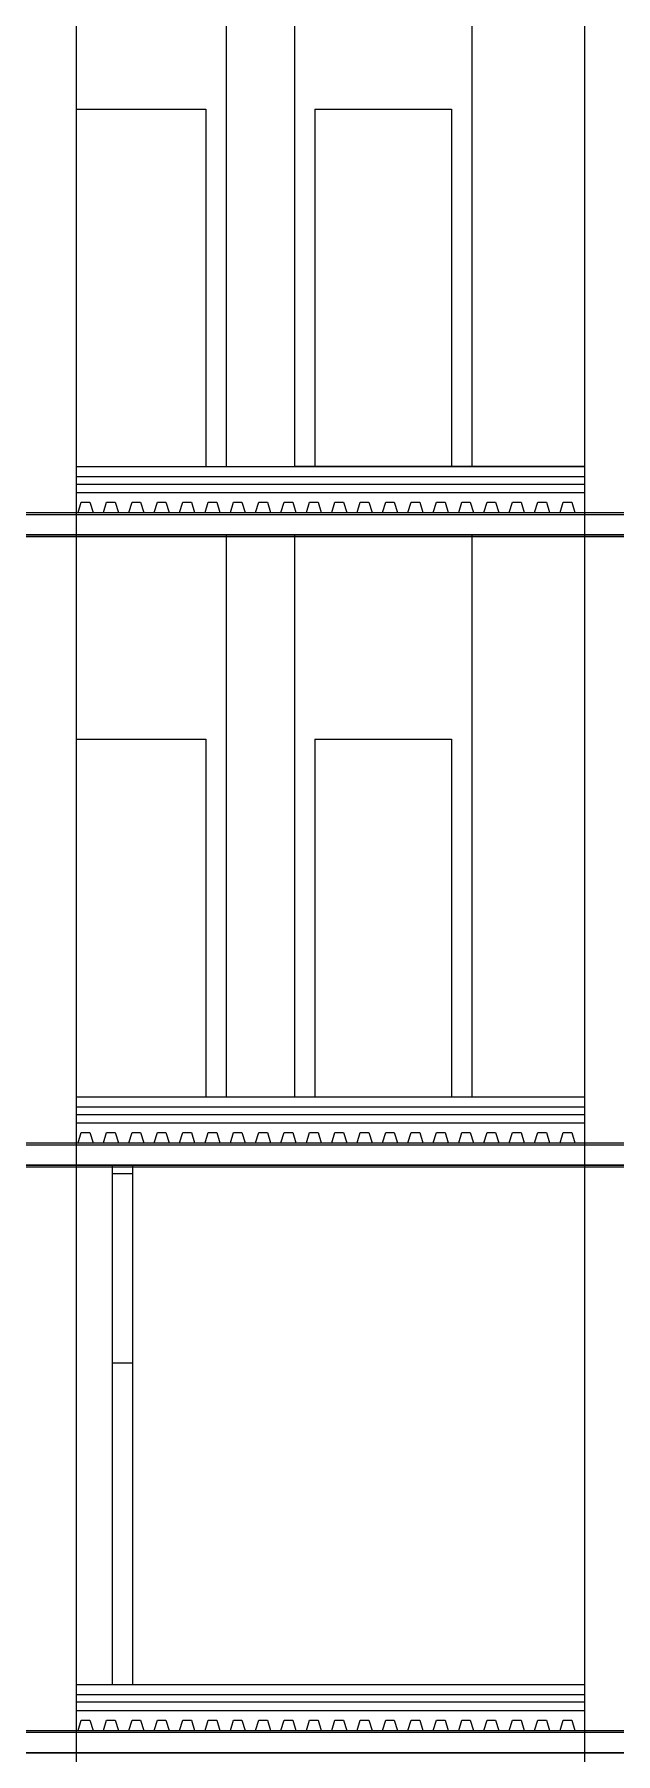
# Model space of a CAD drawing. Header units: millimetres. Extents: x 2459 to 3981, y 1231 to 4850.
# Drawn here: x 3819.19 to 3822.6, y 1240.46 to 1250.55 of the extents above; entities that cross this region are included whole.
import ezdxf

# ---------------------------------------------------------------- set-up
doc = ezdxf.new("R2010")
doc.units = ezdxf.units.MM

msp = doc.modelspace()

# ---------------------------------------------------------------- linework, layer by layer
at = {"linetype": 'Continuous', "lineweight": -3, "ltscale": 0.01}
for p, q in [((3819.434815, 1255.615233), (3819.434815, 1239.61719)), ((3822.414815, 1255.615109), (3822.414815, 1239.61719)), ((3815.954815, 1247.745233), (3822.414815, 1247.745233)), ((3815.954815, 1247.735233), (3832.254815, 1247.735233)), ((3822.469815, 1247.745233), (3832.254815, 1247.745233)), ((3815.954815, 1247.605233), (3832.254815, 1247.605233)), ((3815.954815, 1244.044923), (3822.414815, 1244.044923)), ((3815.954815, 1244.034923), (3832.254815, 1244.034923)), ((3822.469815, 1244.044923), (3832.254815, 1244.044923)), ((3815.954815, 1243.904923), (3832.254815, 1243.904923)), ((3815.954815, 1240.595233), (3822.414815, 1240.595233)), ((3815.954815, 1240.585233), (3832.254815, 1240.585233)), ((3822.469815, 1240.595233), (3832.254815, 1240.595233))]:
    msp.add_line(p, q, dxfattribs=at)
at = {"ltscale": 0.01}
for p, q in [((3820.314815, 1251.415233), (3820.314815, 1248.013062)), ((3820.714815, 1251.415233), (3820.714815, 1248.013062)), ((3821.754815, 1251.415233), (3821.754815, 1248.013062)), ((3819.434815, 1250.113062), (3820.194815, 1250.113062)), ((3820.194815, 1250.113062), (3820.194815, 1248.013062)), ((3820.834815, 1250.113062), (3820.834815, 1248.013062)), ((3820.834815, 1250.113062), (3821.634815, 1250.113062)), ((3821.634815, 1250.113062), (3821.634815, 1248.013062)), ((3819.434815, 1248.015233), (3822.414815, 1248.015233)), ((3819.434815, 1248.015233), (3822.414815, 1248.015233)), ((3819.434815, 1248.015233), (3822.414815, 1248.015233)), ((3819.434815, 1248.015233), (3822.414815, 1248.015233)), ((3822.414815, 1248.015233), (3820.714815, 1248.015233)), ((3832.254815, 1247.615233), (3815.954815, 1247.615233)), ((3816.354815, 1247.615233), (3822.744815, 1247.615233)), ((3819.274815, 1247.615233), (3824.044815, 1247.615233)), ((3820.314815, 1247.615233), (3820.314815, 1244.315233)), ((3820.714815, 1247.615233), (3820.714815, 1244.315233)), ((3821.754815, 1247.615233), (3821.754815, 1244.315233)), ((3819.434815, 1246.415233), (3820.194815, 1246.415233)), ((3820.194815, 1246.415233), (3820.194815, 1244.315233)), ((3820.834815, 1246.415233), (3820.834815, 1244.315233)), ((3820.834815, 1246.415233), (3821.634815, 1246.415233)), ((3821.634815, 1246.415233), (3821.634815, 1244.315233)), ((3821.754815, 1244.315233), (3822.414815, 1244.315859)), ((3819.434815, 1244.314923), (3822.414815, 1244.314923)), ((3819.434815, 1244.314923), (3822.414815, 1244.314923)), ((3819.434815, 1244.314923), (3822.414815, 1244.314923)), ((3819.434815, 1244.314923), (3822.414815, 1244.314923)), ((3819.434815, 1244.314923), (3822.414815, 1244.314923)), ((3832.254815, 1243.914923), (3815.954815, 1243.914923)), ((3832.254815, 1243.914923), (3815.954815, 1243.914923)), ((3816.354815, 1243.914923), (3822.744815, 1243.914923)), ((3819.644815, 1243.915233), (3819.644815, 1240.865233)), ((3819.764815, 1243.915233), (3819.764815, 1240.865233)), ((3819.434815, 1240.865233), (3822.414815, 1240.865233)), ((3819.434815, 1240.865233), (3822.414815, 1240.865233)), ((3832.254815, 1240.465233), (3815.954815, 1240.465233))]:
    msp.add_line(p, q, dxfattribs=at)
for p, q in [((3819.434815, 1247.957418), (3820.370461, 1247.957418)), ((3820.370461, 1247.957418), (3821.70901, 1247.957418)), ((3821.70901, 1247.957418), (3822.414815, 1247.957418)), ((3819.434815, 1247.913375), (3820.370461, 1247.913375)), ((3819.434815, 1247.863225), (3820.370461, 1247.863225)), ((3820.370461, 1247.913375), (3821.70901, 1247.913375)), ((3820.370461, 1247.863225), (3821.70901, 1247.863225)), ((3821.70901, 1247.913375), (3822.414815, 1247.913375)), ((3821.70901, 1247.863225), (3822.414815, 1247.863225)), ((3816.354815, 1247.615233), (3832.254815, 1247.615233)), ((3816.354815, 1247.615233), (3832.254815, 1247.615233)), ((3819.434815, 1244.257108), (3820.370461, 1244.257108)), ((3820.370461, 1244.257108), (3821.70901, 1244.257108)), ((3821.70901, 1244.257108), (3822.414815, 1244.257108)), ((3819.434815, 1244.213064), (3820.370461, 1244.213064)), ((3819.434815, 1244.162915), (3820.370461, 1244.162915)), ((3820.370461, 1244.213064), (3821.70901, 1244.213064)), ((3820.370461, 1244.162915), (3821.70901, 1244.162915)), ((3821.70901, 1244.213064), (3822.414815, 1244.213064)), ((3821.70901, 1244.162915), (3822.414815, 1244.162915)), ((3816.354815, 1243.914923), (3832.254815, 1243.914923)), ((3816.354815, 1243.914923), (3832.254815, 1243.914923)), ((3819.434815, 1240.807418), (3820.370461, 1240.807418)), ((3820.370461, 1240.807418), (3821.70901, 1240.807418)), ((3821.70901, 1240.807418), (3822.414815, 1240.807418)), ((3819.434815, 1240.763375), (3820.370461, 1240.763375)), ((3819.434815, 1240.713225), (3820.370461, 1240.713225)), ((3820.370461, 1240.763375), (3821.70901, 1240.763375)), ((3820.370461, 1240.713225), (3821.70901, 1240.713225)), ((3821.70901, 1240.763375), (3822.414815, 1240.763375)), ((3821.70901, 1240.713225), (3822.414815, 1240.713225)), ((3816.354815, 1240.465233), (3832.254815, 1240.465233))]:
    msp.add_line(p, q)
at = {"linetype": 'Continuous'}
for p, q in [((3819.644815, 1243.866449), (3819.764815, 1243.866449)), ((3819.644815, 1242.755199), (3819.764815, 1242.755199))]:
    msp.add_line(p, q, dxfattribs=at)
for points in [[(3819.384389, 1247.745357), (3819.445723, 1247.745357), (3819.46431, 1247.805843), (3819.51465, 1247.805843), (3819.533237, 1247.745357), (3819.59457, 1247.745357), (3819.613158, 1247.805843), (3819.663497, 1247.805843), (3819.682085, 1247.745357), (3819.743418, 1247.745357), (3819.762005, 1247.805843), (3819.812345, 1247.805843), (3819.830932, 1247.745357), (3819.892266, 1247.745357), (3819.910853, 1247.805843), (3819.961193, 1247.805843), (3819.97978, 1247.745357), (3820.041113, 1247.745357)], [(3820.041113, 1247.745357), (3820.041113, 1247.745357), (3820.041113, 1247.745357), (3820.041113, 1247.745357), (3820.059701, 1247.805843), (3820.11004, 1247.805843), (3820.128628, 1247.745357), (3820.189961, 1247.745357), (3820.208548, 1247.805843), (3820.258888, 1247.805843), (3820.277475, 1247.745357), (3820.338809, 1247.745357), (3820.357396, 1247.805843), (3820.370461, 1247.805843)], [(3820.370461, 1247.805843), (3820.406655, 1247.805843), (3820.425243, 1247.745357), (3820.486576, 1247.745357), (3820.505163, 1247.805843), (3820.555503, 1247.805843), (3820.57409, 1247.745357), (3820.635424, 1247.745357), (3820.654011, 1247.805843), (3820.704351, 1247.805843), (3820.722938, 1247.745357), (3820.784271, 1247.745357), (3820.802859, 1247.805843), (3820.853198, 1247.805843), (3820.871786, 1247.745357), (3820.933119, 1247.745357), (3820.951706, 1247.805843), (3821.002046, 1247.805843), (3821.020633, 1247.745357), (3821.081967, 1247.745357), (3821.100554, 1247.805843), (3821.150894, 1247.805843), (3821.169481, 1247.745357), (3821.230814, 1247.745357), (3821.249402, 1247.805843), (3821.299741, 1247.805843), (3821.318329, 1247.745357), (3821.379662, 1247.745357)], [(3821.379662, 1247.745357), (3821.379662, 1247.745357), (3821.379662, 1247.745357), (3821.379662, 1247.745357), (3821.398249, 1247.805843), (3821.448589, 1247.805843), (3821.467176, 1247.745357), (3821.52851, 1247.745357), (3821.547097, 1247.805843), (3821.597437, 1247.805843), (3821.616024, 1247.745357), (3821.677358, 1247.745357), (3821.695945, 1247.805843), (3821.70901, 1247.805843)], [(3821.70901, 1247.805843), (3821.745204, 1247.805843), (3821.763791, 1247.745357), (3821.825125, 1247.745357), (3821.843712, 1247.805843), (3821.894052, 1247.805843), (3821.912639, 1247.745357), (3821.973972, 1247.745357), (3821.99256, 1247.805843), (3822.042899, 1247.805843), (3822.061487, 1247.745357), (3822.12282, 1247.745357), (3822.141407, 1247.805843), (3822.191747, 1247.805843), (3822.210334, 1247.745357), (3822.271668, 1247.745357), (3822.290255, 1247.805843), (3822.340595, 1247.805843), (3822.359182, 1247.745357), (3822.469815, 1247.745233)], [(3819.384389, 1244.045047), (3819.445723, 1244.045047), (3819.46431, 1244.105532), (3819.51465, 1244.105532), (3819.533237, 1244.045047), (3819.59457, 1244.045047), (3819.613158, 1244.105532), (3819.663497, 1244.105532), (3819.682085, 1244.045047), (3819.743418, 1244.045047), (3819.762005, 1244.105532), (3819.812345, 1244.105532), (3819.830932, 1244.045047), (3819.892266, 1244.045047), (3819.910853, 1244.105532), (3819.961193, 1244.105532), (3819.97978, 1244.045047), (3820.041113, 1244.045047)], [(3820.041113, 1244.045047), (3820.041113, 1244.045047), (3820.041113, 1244.045047), (3820.041113, 1244.045047), (3820.059701, 1244.105532), (3820.11004, 1244.105532), (3820.128628, 1244.045047), (3820.189961, 1244.045047), (3820.208548, 1244.105532), (3820.258888, 1244.105532), (3820.277475, 1244.045047), (3820.338809, 1244.045047), (3820.357396, 1244.105532), (3820.370461, 1244.105532)], [(3820.370461, 1244.105532), (3820.406655, 1244.105532), (3820.425243, 1244.045047), (3820.486576, 1244.045047), (3820.505163, 1244.105532), (3820.555503, 1244.105532), (3820.57409, 1244.045047), (3820.635424, 1244.045047), (3820.654011, 1244.105532), (3820.704351, 1244.105532), (3820.722938, 1244.045047), (3820.784271, 1244.045047), (3820.802859, 1244.105532), (3820.853198, 1244.105532), (3820.871786, 1244.045047), (3820.933119, 1244.045047), (3820.951706, 1244.105532), (3821.002046, 1244.105532), (3821.020633, 1244.045047), (3821.081967, 1244.045047), (3821.100554, 1244.105532), (3821.150894, 1244.105532), (3821.169481, 1244.045047), (3821.230814, 1244.045047), (3821.249402, 1244.105532), (3821.299741, 1244.105532), (3821.318329, 1244.045047), (3821.379662, 1244.045047)], [(3821.379662, 1244.045047), (3821.379662, 1244.045047), (3821.379662, 1244.045047), (3821.379662, 1244.045047), (3821.398249, 1244.105532), (3821.448589, 1244.105532), (3821.467176, 1244.045047), (3821.52851, 1244.045047), (3821.547097, 1244.105532), (3821.597437, 1244.105532), (3821.616024, 1244.045047), (3821.677358, 1244.045047), (3821.695945, 1244.105532), (3821.70901, 1244.105532)], [(3821.70901, 1244.105532), (3821.745204, 1244.105532), (3821.763791, 1244.045047), (3821.825125, 1244.045047), (3821.843712, 1244.105532), (3821.894052, 1244.105532), (3821.912639, 1244.045047), (3821.973972, 1244.045047), (3821.99256, 1244.105532), (3822.042899, 1244.105532), (3822.061487, 1244.045047), (3822.12282, 1244.045047), (3822.141407, 1244.105532), (3822.191747, 1244.105532), (3822.210334, 1244.045047), (3822.271668, 1244.045047), (3822.290255, 1244.105532), (3822.340595, 1244.105532), (3822.359182, 1244.045047), (3822.469815, 1244.044923)], [(3819.384389, 1240.595357), (3819.445723, 1240.595357), (3819.46431, 1240.655843), (3819.51465, 1240.655843), (3819.533237, 1240.595357), (3819.59457, 1240.595357), (3819.613158, 1240.655843), (3819.663497, 1240.655843), (3819.682085, 1240.595357), (3819.743418, 1240.595357), (3819.762005, 1240.655843), (3819.812345, 1240.655843), (3819.830932, 1240.595357), (3819.892266, 1240.595357), (3819.910853, 1240.655843), (3819.961193, 1240.655843), (3819.97978, 1240.595357), (3820.041113, 1240.595357)], [(3820.041113, 1240.595357), (3820.041113, 1240.595357), (3820.041113, 1240.595357), (3820.041113, 1240.595357), (3820.059701, 1240.655843), (3820.11004, 1240.655843), (3820.128628, 1240.595357), (3820.189961, 1240.595357), (3820.208548, 1240.655843), (3820.258888, 1240.655843), (3820.277475, 1240.595357), (3820.338809, 1240.595357), (3820.357396, 1240.655843), (3820.370461, 1240.655843)], [(3820.370461, 1240.655843), (3820.406655, 1240.655843), (3820.425243, 1240.595357), (3820.486576, 1240.595357), (3820.505163, 1240.655843), (3820.555503, 1240.655843), (3820.57409, 1240.595357), (3820.635424, 1240.595357), (3820.654011, 1240.655843), (3820.704351, 1240.655843), (3820.722938, 1240.595357), (3820.784271, 1240.595357), (3820.802859, 1240.655843), (3820.853198, 1240.655843), (3820.871786, 1240.595357), (3820.933119, 1240.595357), (3820.951706, 1240.655843), (3821.002046, 1240.655843), (3821.020633, 1240.595357), (3821.081967, 1240.595357), (3821.100554, 1240.655843), (3821.150894, 1240.655843), (3821.169481, 1240.595357), (3821.230814, 1240.595357), (3821.249402, 1240.655843), (3821.299741, 1240.655843), (3821.318329, 1240.595357), (3821.379662, 1240.595357)], [(3821.379662, 1240.595357), (3821.379662, 1240.595357), (3821.379662, 1240.595357), (3821.379662, 1240.595357), (3821.398249, 1240.655843), (3821.448589, 1240.655843), (3821.467176, 1240.595357), (3821.52851, 1240.595357), (3821.547097, 1240.655843), (3821.597437, 1240.655843), (3821.616024, 1240.595357), (3821.677358, 1240.595357), (3821.695945, 1240.655843), (3821.70901, 1240.655843)], [(3821.70901, 1240.655843), (3821.745204, 1240.655843), (3821.763791, 1240.595357), (3821.825125, 1240.595357), (3821.843712, 1240.655843), (3821.894052, 1240.655843), (3821.912639, 1240.595357), (3821.973972, 1240.595357), (3821.99256, 1240.655843), (3822.042899, 1240.655843), (3822.061487, 1240.595357), (3822.12282, 1240.595357), (3822.141407, 1240.655843), (3822.191747, 1240.655843), (3822.210334, 1240.595357), (3822.271668, 1240.595357), (3822.290255, 1240.655843), (3822.340595, 1240.655843), (3822.359182, 1240.595357), (3822.469815, 1240.595233)]]:
    msp.add_lwpolyline(points)

doc.saveas('drawing.dxf')
